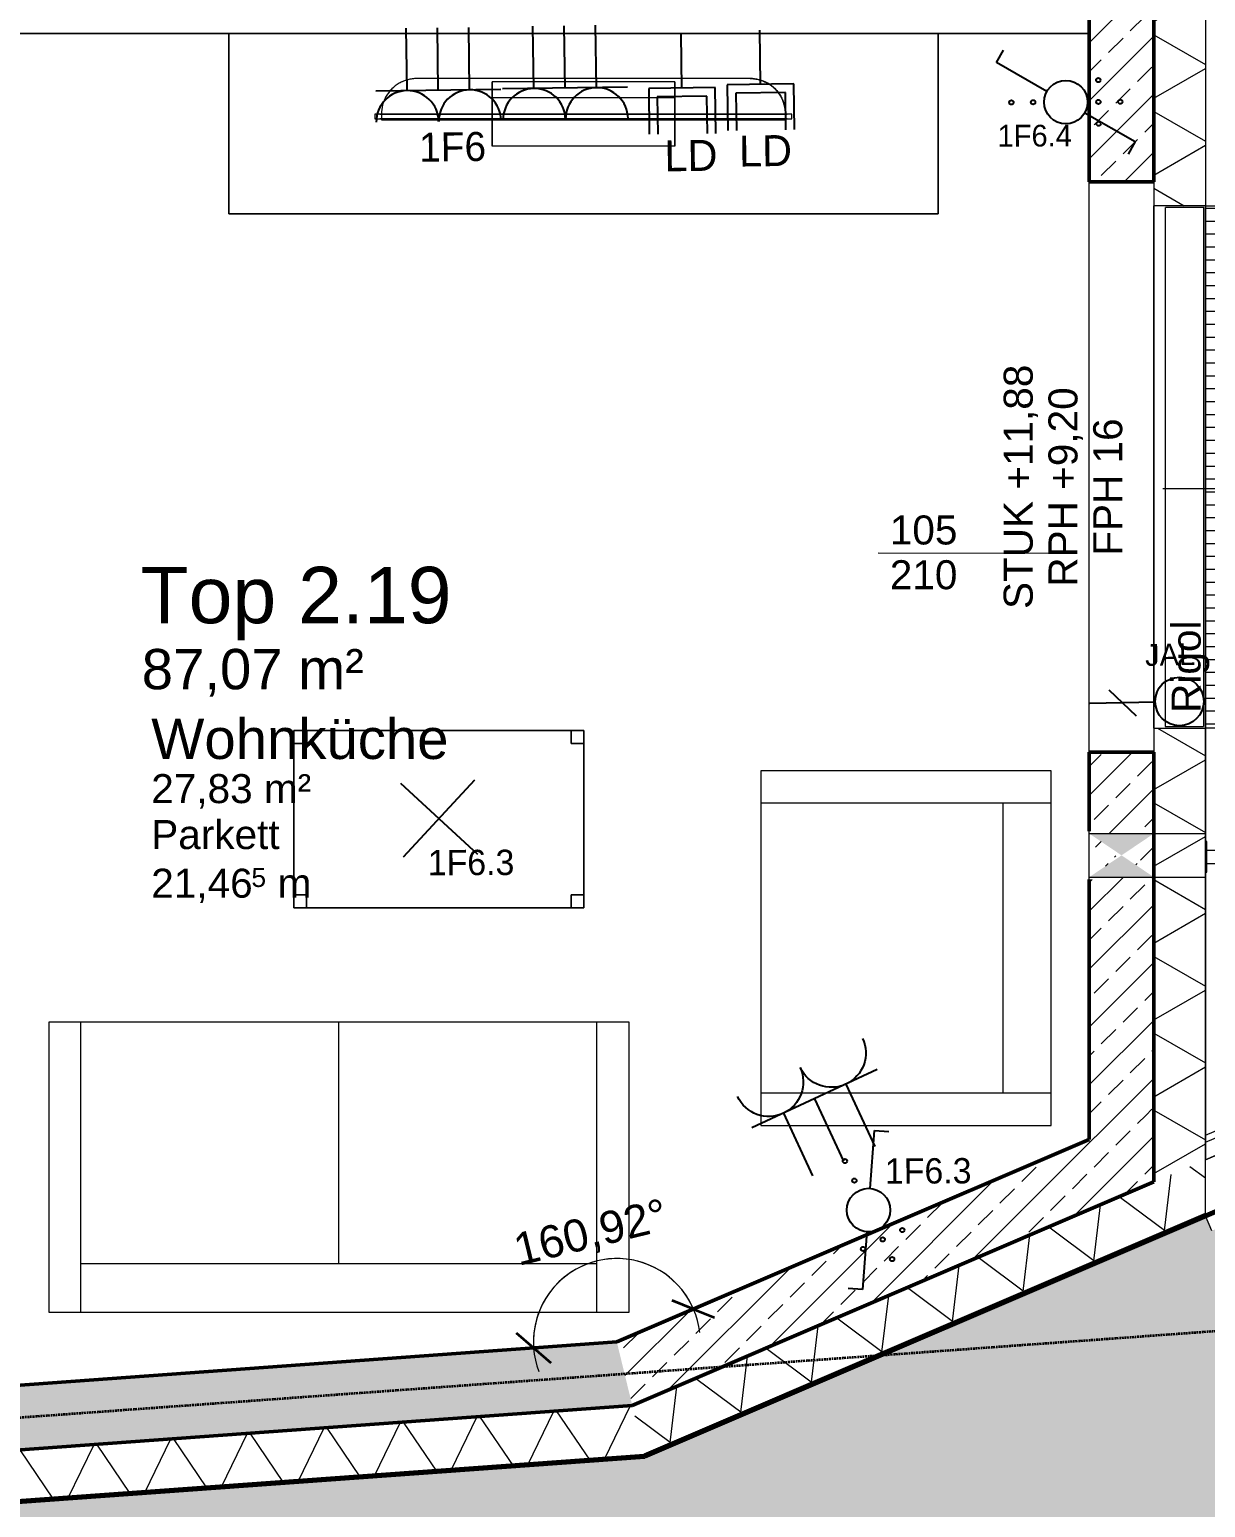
# Model space of a CAD drawing. Header units: metres. Extents: x -17679 to 22565, y -12299 to 33430.
# Drawn here: x 6218 to 9864, y -7791 to -3206 of the extents above; entities that cross this region are included whole.
import ezdxf
from ezdxf.enums import TextEntityAlignment as Align

# ---------------------------------------------------------------- set-up
doc = ezdxf.new("R2010")
doc.units = ezdxf.units.M
doc.linetypes.add('Strich Punkt Mittel', pattern=[0.015875, 0.00635, -0.004763, 0, -0.004763])
doc.linetypes.add('Verdeckt', pattern=[0.003, 0.002, -0.001])
doc.layers.get('0').update_dxf_attribs({"color": 252})
for name, color, linetype, lineweight in [('A-DETL-GENF_', 92, 'Continuous', 13), ('A-GLAZ-IDEN_', 152, 'Continuous', 9), ('A_Bemassung-50', 252, 'Continuous', 9), ('A_Bemassung_', 4, 'Continuous', 9), ('A_Decken', 8, 'Continuous', 13), ('A_Durchbruch', 7, 'Verdeckt', 5), ('A_Gelaender', 7, 'Continuous', 13), ('A_Grundstuecksgrenze', 5, 'Continuous', 70), ('A_Moebel', 6, 'Continuous', 13), ('A_Raeume_', 7, 'Continuous', 5), ('A_Raeume_Beschriftung_', 7, 'Continuous', 9), ('A_Raster_', 1, 'Continuous', 9), ('A_Waende', 7, 'Continuous', 13), ('HT_E-Gesamt', 2, 'Continuous', 13), ('M-EQPM', 50, 'Continuous', 5), ('M-EQPM-IDEN_', 50, 'Continuous', 9)]:
    doc.layers.add(name, color=color, linetype=linetype, lineweight=lineweight)
doc.layers.add('E_Steckdose+Schalter', color=150, linetype='Continuous', true_color=0x0b6cf4)
doc.layers.add('ET_NACHRTECH', color=92, linetype='Continuous', true_color=0x00d100)
doc.layers.add('ET_LEGENDE - Wohnung$0$800_KO_HI____L', color=130, linetype='Continuous')
doc.styles.add('Arial_1', font='arial.ttf', dxfattribs={"height": 0.175})
doc.styles.add('Arial_2', font='arial.ttf', dxfattribs={"height": 0.09})
doc.styles.add('Arial_3', font='arial.ttf', dxfattribs={"height": 0.05849})
doc.styles.add('Arial_4', font='arial.ttf', dxfattribs={"height": 0.125})
doc.styles.add('Arial_5', font='arial.ttf', dxfattribs={"height": 0.1})
doc.styles.add('ET_LEGENDE - Wohnung$0$ROMANS', font='romans.shx', dxfattribs={"width": 0.6})
doc.dimstyles.new('WGA-Bemaßung_2', dxfattribs={"dimscale": 0.3048, "dimtxt": 0.102026, "dimasz": 0.328084, "dimexe": 0.246063, "dimexo": 0.246063, "dimgap": 0.04101, "dimtad": 1, "dimdec": 1, "dimlfac": 100, "dimrnd": 0.1, "dimdsep": 46, "dimtxsty": 'Arial_5', "dimblk1": 'OBLIQUE', "dimblk2": 'OBLIQUE', "dimsah": 1, "dimcen": 0.09, "dimdle": 0.246063, "dimazin": 2, "dimtfac": 1, "dimtdec": 4, "dimtix": 1, "dimtmove": 0, "dimatfit": 3, "dimfxl": 1, "dimtvp": 1, "dimtolj": 1, "dimtzin": 0, "dimarcsym": 2})
pattern_1 = [(45, (0, 0), (-0.08980256, 0.08980256), []), (45, (0.0898, 0), (-0.08980256, 0.08980256), [0.0635, -0.03175])]

# ---------------------------------------------------------------- blocks, each defined once
blk = doc.blocks.new('*U533')
for p, q in [((25, 43.3), (91.7, 158.8)), ((91.7, 158.8), (120.5, 142.1)), ((-25, -43.3), (-91.7, -158.8)), ((-91.7, -158.8), (-120.5, -142.1))]:
    blk.add_line(p, q)
blk.add_circle((0, 0), 50)
at = {"layer": 'ET_LEGENDE - Wohnung$0$800_KO_HI____L'}
for centre in [(0, 125), (0, 75), (-50, -75), (0, -75), (50, -75), (0, -125)]:
    blk.add_circle(centre, 5, dxfattribs=at)
at = {"style": 'ET_LEGENDE - Wohnung$0$ROMANS', "width": 0.6, "flags": 1}
for tag, p in [('RAUMBUCHNUMMER', (-0.2, -465.7)), ('ANLAGE', (-0.2, -615.7))]:
    blk.add_attdef(tag, text='', height=100, dxfattribs=at).set_placement(p, align=Align.MIDDLE)
for tag, p in [('TEILANLAGE_NR', (-0.2, -765.7)), ('KOMPONENTE', (-0.2, -915.7)), ('KOMPONENTE_NR', (-0.2, -1065.7)), ('BEZEICHNUNG', (-0.2, -1215.7)), ('TYP', (-0.2, -1365.7)), ('HERSTELLER', (-0.2, -1515.7)), ('MODEL', (-0.2, -1665.7)), ('LEISTUNG_MAX', (-0.2, -1815.7)), ('SPEZIFISCH_1', (-0.2, -1965.7)), ('SPEZIFISCH_2', (-0.2, -2115.7)), ('SPEZIFISCH_3', (-0.2, -2265.7)), ('SPEZIFISCH_4', (-0.2, -2415.7)), ('SPEZIFISCH_5', (-0.2, -2565.7)), ('GEWERKE_CODE', (-0.2, -2715.7)), ('LV_POS', (-0.2, -2865.7)), ('ZAEHLER', (-0.2, -3015.7)), ('PLATZHALTER_1', (-0.2, -3165.7)), ('PLATZHALTER_2', (-0.2, -3315.7)), ('PLATZHALTER_3', (-0.2, -3465.7)), ('JOBLISTE_VDMA', (-0.2, -3615.7)), ('ET_SPEZIFISCH_1', (-0.2, -3765.7)), ('ET_SPEZIFISCH_2', (-0.2, -3915.7)), ('ET_SPEZIFISCH_3', (-0.2, -4065.7)), ('ET_SPEZIFISCH_4', (-0.2, -4215.7)), ('ET_SPEZIFISCH_5', (-0.2, -4365.7)), ('ET_SPEZIFISCH_6', (-0.2, -4515.7)), ('ET_SPEZIFISCH_7', (-0.2, -4665.7))]:
    blk.add_attdef(tag, text='', height=100, dxfattribs=at).set_placement(p, align=Align.MIDDLE_CENTER)
blk = doc.blocks.new('*U552')
for p, q in [((-125.3, 0), (125.3, 0)), ((0, 0), (0, -125))]:
    blk.add_line(p, q)
for centre in [(-62.8, 62.6), (62.5, 62.5)]:
    blk.add_arc(centre, 62.5, 180, 0)
at = {"layer": 'ET_LEGENDE - Wohnung$0$800_KO_HI____L'}
for p, q in [((-62.8, 0.1), (-62.8, -124.9)), ((62.5, 0), (62.5, -125))]:
    blk.add_line(p, q, dxfattribs=at)
at = {"style": 'ET_LEGENDE - Wohnung$0$ROMANS', "width": 0.8, "flags": 1}
for tag, p in [('RAUMBUCHNUMMER', (0, -425)), ('ANLAGE', (0, -595.4)), ('TEILANLAGE_NR', (0, -755.5)), ('KOMPONENTE', (0, -901.3)), ('KOMPONENTE_NR', (0, -1063.3)), ('BEZEICHNUNG', (0, -1205.6)), ('TYP', (0, -1346.7)), ('HERSTELLER', (0, -1514.1)), ('MODEL', (0, -1677.3)), ('LEISTUNG_MAX', (0, -1851.5)), ('SPEZIFISCH_1', (0, -2012.8)), ('SPEZIFISCH_2', (0, -2200)), ('SPEZIFISCH_3', (0, -2374.2)), ('SPEZIFISCH_4', (0, -2548.5)), ('SPEZIFISCH_5', (0, -2722.7)), ('GEWERKE_CODE', (0, -2897)), ('LV_POS', (0, -3071.2)), ('ZAEHLER', (0, -3245.5)), ('PLATZHALTER_1', (0, -3419.7)), ('PLATZHALTER_2', (0, -3594)), ('PLATZHALTER_3', (0, -3768.2)), ('JOBLISTE_VDMA', (0, -3942.5))]:
    blk.add_attdef(tag, text='', height=100, dxfattribs=at).set_placement(p, align=Align.MIDDLE)
blk = doc.blocks.new('*U544')
for p, q in [((-62.5, 85.9), (-62.5, 0)), ((-46.5, 85.9), (-46.5, 16)), ((46.5, 16), (46.5, 85.9)), ((62.5, 0), (62.5, 85.9)), ((-62.5, 0), (62.5, 0)), ((-46.5, 16), (46.5, 16)), ((0, 0), (0, -101.6))]:
    blk.add_line(p, q)
at = {"style": 'ET_LEGENDE - Wohnung$0$ROMANS', "width": 0.8, "flags": 1}
for tag, p in [('RAUMBUCHNUMMER', (0, -334.5)), ('ANLAGE', (0, -505)), ('TEILANLAGE_NR', (0, -665)), ('KOMPONENTE', (0, -810.9)), ('KOMPONENTE_NR', (0, -972.8)), ('BEZEICHNUNG', (0, -1115.1)), ('TYP', (0.8, -1261.8)), ('HERSTELLER', (0, -1423.6)), ('MODEL', (0, -1586.8)), ('LEISTUNG_MAX', (0, -1761)), ('SPEZIFISCH_1', (0, -1935.3)), ('SPEZIFISCH_2', (0, -2109.5)), ('SPEZIFISCH_3', (0, -2283.8)), ('SPEZIFISCH_4', (0, -2458)), ('SPEZIFISCH_5', (0, -2632.3)), ('GEWERKE_CODE', (0, -2806.5)), ('LV_POS', (0, -2980.8)), ('ZAEHLER', (0, -3155)), ('PLATZHALTER_1', (0, -3329.3)), ('PLATZHALTER_2', (0, -3503.5)), ('PLATZHALTER_3', (0, -3677.8)), ('JOBLISTE_VDMA', (0, -3852)), ('ET_SPEZIFISCH_1', (0, -4026.3)), ('ET_SPEZIFISCH_2', (0, -4200.5)), ('ET_SPEZIFISCH_3', (0, -4374.8)), ('ET_SPEZIFISCH_4', (0, -4549)), ('ET_SPEZIFISCH_5', (0, -4723.3)), ('ET_SPEZIFISCH_6', (0, -4897.5)), ('ET_SPEZIFISCH_7', (0, -5071.8))]:
    blk.add_attdef(tag, text='', height=100, dxfattribs=at).set_placement(p, align=Align.TOP_CENTER)
blk = doc.blocks.new('*U543')
for p, q in [((-70.7, -70.7), (70.7, 70.7)), ((70.7, -70.7), (-70.7, 70.7))]:
    blk.add_line(p, q)
at = {"style": 'ET_LEGENDE - Wohnung$0$ROMANS', "width": 0.6, "flags": 1}
for tag, p in [('RAUMBUCHNUMMER', (0, -400)), ('ANLAGE', (0, -550))]:
    blk.add_attdef(tag, text='', height=100, dxfattribs=at).set_placement(p, align=Align.MIDDLE)
for tag, p in [('TEILANLAGE_NR', (0, -700)), ('KOMPONENTE', (0, -850)), ('KOMPONENTE_NR', (0, -1000)), ('BEZEICHNUNG', (0, -1150)), ('TYP', (0, -1300)), ('HERSTELLER', (0, -1450)), ('MODEL', (0, -1600)), ('LEISTUNG_MAX', (0, -1750)), ('SPEZIFISCH_1', (0, -1900)), ('SPEZIFISCH_2', (0, -2050)), ('SPEZIFISCH_3', (0, -2200)), ('SPEZIFISCH_4', (0, -2350)), ('SPEZIFISCH_5', (0, -2500)), ('GEWERKE_CODE', (0, -2650)), ('LV_POS', (0, -2800)), ('ZAEHLER', (0, -2950)), ('PLATZHALTER_1', (0, -3100)), ('PLATZHALTER_2', (0, -3250)), ('PLATZHALTER_3', (0, -3400)), ('JOBLISTE_VDMA', (0, -3550)), ('ET_SPEZIFISCH_1', (0, -3700)), ('ET_SPEZIFISCH_2', (0, -3850)), ('ET_SPEZIFISCH_3', (0, -4000)), ('ET_SPEZIFISCH_4', (0, -4150)), ('ET_SPEZIFISCH_5', (0, -4300)), ('ET_SPEZIFISCH_6', (0, -4450)), ('ET_SPEZIFISCH_7', (0, -4600))]:
    blk.add_attdef(tag, text='', height=100, dxfattribs=at).set_placement(p, align=Align.MIDDLE_CENTER)
blk = doc.blocks.new('*U541')
blk.add_line((0, 65), (0, 240))
at = {"linetype": 'Continuous', "ltscale": 0.125}
blk.add_line((35.4, 187.9), (-35.4, 117.1), dxfattribs=at)
blk.add_circle((0, 0), 65)
at = {"style": 'ET_LEGENDE - Wohnung$0$ROMANS', "width": 0.6, "flags": 1}
for tag, p in [('RAUMBUCHNUMMER', (0, -400)), ('ANLAGE', (0, -550))]:
    blk.add_attdef(tag, text='', height=100, dxfattribs=at).set_placement(p, align=Align.MIDDLE)
for tag, p in [('TEILANLAGE_NR', (0, -700)), ('KOMPONENTE', (0, -850)), ('KOMPONENTE_NR', (0, -1000)), ('BEZEICHNUNG', (0, -1150)), ('TYP', (0, -1300)), ('HERSTELLER', (0, -1450)), ('MODEL', (0, -1600)), ('LEISTUNG_MAX', (0, -1750)), ('SPEZIFISCH_1', (0, -1900)), ('SPEZIFISCH_2', (0, -2050)), ('SPEZIFISCH_3', (0, -2200)), ('SPEZIFISCH_4', (0, -2350)), ('SPEZIFISCH_5', (0, -2500)), ('GEWERKE_CODE', (0, -2650)), ('LV_POS', (0, -2800)), ('ZAEHLER', (0, -2950)), ('PLATZHALTER_1', (0, -3100)), ('PLATZHALTER_2', (0, -3250)), ('PLATZHALTER_3', (0, -3400)), ('JOBLISTE_VDMA', (0, -3550)), ('ET_SPEZIFISCH_1', (0, -3700)), ('ET_SPEZIFISCH_2', (0, -3850)), ('ET_SPEZIFISCH_3', (0, -4000)), ('ET_SPEZIFISCH_4', (0, -4150)), ('ET_SPEZIFISCH_5', (0, -4300)), ('ET_SPEZIFISCH_6', (0, -4450)), ('ET_SPEZIFISCH_7', (0, -4600))]:
    blk.add_attdef(tag, text='', height=100, dxfattribs=at).set_placement(p, align=Align.MIDDLE_CENTER)
blk = doc.blocks.new('Typ des oberen Holms - Oberer Geländerholm_Innen_-3751269-263_PP_03DG_BT2')
at = {"layer": 'A_Gelaender', "lineweight": 5}
for p, q in [((-17.7142, 61.0736), (-15.2118, 61.0986)), ((-15.1784, 61.0489), (-17.7352, 61.0233))]:
    blk.add_line(p, q, dxfattribs=at)
blk = doc.blocks.new('Typ des oberen Holms - Oberer Geländerholm_Innen_-V3-263_PP_03DG_BT2')
at = {"layer": 'A_Gelaender', "lineweight": 5}
for p, q in [((-17.7142, 61.0736), (-15.2118, 61.0986)), ((-17.7352, 61.0233), (-15.1784, 61.0489))]:
    blk.add_line(p, q, dxfattribs=at)
blk = doc.blocks.new('Moeb_Sofa - Sofa 180x90-1543569-263_PP_03DG_BT2')
at = {"layer": 'A_Moebel', "color": 8}
for p, q in [((0.9, 0.45), (-0.9, 0.45)), ((-0.9, 0.45), (-0.9, -0.45)), ((-0.8, 0.45), (-0.8, -0.45)), ((0.8, 0.45), (0.8, -0.45)), ((0.9, -0.45), (0.9, 0.45)), ((-0.8, 0.3), (0.8, 0.3)), ((0, 0.3), (0, -0.45)), ((-0.9, -0.45), (0.9, -0.45))]:
    blk.add_line(p, q, dxfattribs=at)
blk = doc.blocks.new('Moeb_Tisch - 900x550-V9-263_PP_03DG_BT2')
at = {"layer": 'A_Moebel', "color": 8}
for p, q in [((-0.6241, -0.8106), (-0.6241, 0.0894)), ((-0.6241, 0.0894), (-0.0741, 0.0894)), ((-0.5841, 0.0894), (-0.6241, 0.0894)), ((-0.6241, 0.0894), (-0.6241, 0.0494)), ((-0.6241, 0.0494), (-0.6241, 0.0894)), ((-0.6241, 0.0894), (-0.5841, 0.0894)), ((-0.0741, 0.0894), (-0.6241, 0.0894)), ((-0.6241, 0.0894), (-0.6241, -0.8106)), ((-0.6241, -0.8106), (-0.6241, 0.0894)), ((-0.6241, 0.0894), (-0.0741, 0.0894)), ((-0.6241, 0.0494), (-0.5841, 0.0494)), ((-0.5841, 0.0494), (-0.6241, 0.0494)), ((-0.5841, 0.0494), (-0.5841, 0.0894)), ((-0.5841, 0.0894), (-0.5841, 0.0494)), ((-0.0741, 0.0894), (-0.1141, 0.0894)), ((-0.1141, 0.0894), (-0.1141, 0.0494)), ((-0.1141, 0.0494), (-0.1141, 0.0894)), ((-0.1141, 0.0894), (-0.0741, 0.0894)), ((-0.1141, 0.0494), (-0.0741, 0.0494)), ((-0.0741, 0.0494), (-0.1141, 0.0494)), ((-0.0741, 0.0894), (-0.0741, -0.8106)), ((-0.0741, 0.0494), (-0.0741, 0.0894)), ((-0.0741, 0.0894), (-0.0741, 0.0494)), ((-0.0741, -0.8106), (-0.0741, 0.0894)), ((-0.0741, 0.0894), (-0.0741, -0.8106)), ((-0.6241, -0.7706), (-0.6241, -0.8106)), ((-0.5841, -0.7706), (-0.6241, -0.7706)), ((-0.6241, -0.7706), (-0.5841, -0.7706)), ((-0.6241, -0.8106), (-0.6241, -0.7706)), ((-0.5841, -0.8106), (-0.5841, -0.7706)), ((-0.5841, -0.7706), (-0.5841, -0.8106)), ((-0.0741, -0.7706), (-0.1141, -0.7706)), ((-0.1141, -0.7706), (-0.1141, -0.8106)), ((-0.1141, -0.8106), (-0.1141, -0.7706)), ((-0.1141, -0.7706), (-0.0741, -0.7706)), ((-0.0741, -0.8106), (-0.0741, -0.7706)), ((-0.0741, -0.7706), (-0.0741, -0.8106)), ((-0.0741, -0.8106), (-0.6241, -0.8106)), ((-0.6241, -0.8106), (-0.5841, -0.8106)), ((-0.5841, -0.8106), (-0.6241, -0.8106)), ((-0.6241, -0.8106), (-0.0741, -0.8106)), ((-0.0741, -0.8106), (-0.6241, -0.8106)), ((-0.1141, -0.8106), (-0.0741, -0.8106)), ((-0.0741, -0.8106), (-0.1141, -0.8106))]:
    blk.add_line(p, q, dxfattribs=at)
blk = doc.blocks.new('Moeb_TV - 48 Zoll-5920680-263_PP_03DG_BT2')
at = {"layer": 'A_Moebel', "lineweight": 5}
for p, q in [((0.5126, 0.0585), (-0.5205, 0.0585)), ((0.5126, 0.0585), (-0.5205, 0.0585)), ((-0.2872, -0.0015), (-0.2872, 0.0485)), ((-0.2872, 0.0485), (-0.2872, -0.0515)), ((0.2793, 0.0485), (-0.2872, 0.0485)), ((0.2793, 0.0485), (0.2793, -0.0015)), ((0.2793, -0.0515), (0.2793, 0.0485)), ((-0.2872, -0.0515), (-0.2872, -0.0015)), ((0.2793, -0.0015), (-0.2872, -0.0015)), ((0.2793, -0.0015), (0.2793, -0.0515)), ((-0.6505, -0.0515), (-0.6505, -0.0665)), ((-0.6499, -0.0515), (-0.6505, -0.0515)), ((-0.6355, -0.0515), (-0.6505, -0.0515)), ((-0.6505, -0.0665), (-0.6355, -0.0665)), ((-0.6505, -0.0665), (-0.6499, -0.0665)), ((-0.6484, -0.0515), (-0.6499, -0.0515)), ((-0.6499, -0.0665), (-0.6484, -0.0665)), ((-0.6461, -0.0515), (-0.6484, -0.0515)), ((-0.6484, -0.0665), (-0.6461, -0.0665)), ((-0.643, -0.0515), (-0.6461, -0.0515)), ((-0.6461, -0.0665), (-0.643, -0.0665)), ((-0.6393, -0.0515), (-0.643, -0.0515)), ((-0.643, -0.0665), (-0.6393, -0.0665)), ((-0.6355, -0.0515), (-0.6393, -0.0515)), ((-0.6393, -0.0665), (-0.6355, -0.0665)), ((-0.6305, -0.0515), (-0.6355, -0.0515)), ((-0.6355, -0.0515), (0.6276, -0.0515)), ((0.6276, -0.0665), (-0.6355, -0.0665)), ((-0.6355, -0.0665), (-0.6305, -0.0665)), ((0.6226, -0.0515), (-0.6305, -0.0515)), ((-0.6305, -0.0515), (0.6226, -0.0515)), ((-0.6305, -0.0515), (-0.6305, -0.0665)), ((-0.6305, -0.0515), (-0.6305, -0.0665)), ((-0.2872, -0.0515), (-0.6305, -0.0515)), ((0.6226, -0.0515), (-0.6305, -0.0515)), ((-0.6305, -0.0515), (0.6226, -0.0515)), ((-0.6305, -0.0515), (-0.6305, -0.0665)), ((-0.6305, -0.0515), (-0.6305, -0.0665)), ((-0.6305, -0.0515), (0.6226, -0.0515)), ((0.6226, -0.0515), (-0.6305, -0.0515)), ((-0.6305, -0.0665), (-0.6305, -0.0695)), ((-0.6305, -0.0665), (-0.6305, -0.0695)), ((-0.6305, -0.0665), (-0.5705, -0.0665)), ((-0.5705, -0.0665), (-0.6305, -0.0665)), ((-0.6305, -0.0665), (0.6226, -0.0665)), ((0.6226, -0.0695), (-0.6305, -0.0695)), ((-0.6305, -0.0695), (-0.5705, -0.0695)), ((-0.5705, -0.0665), (0.5626, -0.0665)), ((0.5626, -0.0665), (-0.5705, -0.0665)), ((-0.5705, -0.0695), (-0.5705, -0.0665)), ((-0.5705, -0.0665), (-0.5705, -0.0695)), ((-0.5705, -0.0665), (0.5626, -0.0665)), ((0.5626, -0.0665), (-0.5705, -0.0665)), ((-0.5705, -0.0695), (0.5626, -0.0695)), ((-0.5705, -0.0695), (0.5626, -0.0695)), ((0.5626, -0.0695), (-0.5705, -0.0695)), ((-0.2872, -0.0515), (-0.2872, -0.0665)), ((-0.2872, -0.0665), (-0.2872, -0.0515)), ((-0.2872, -0.0515), (0.2793, -0.0515)), ((-0.2872, -0.0515), (0.2793, -0.0515)), ((0.2793, -0.0515), (-0.2872, -0.0515)), ((-0.2872, -0.0665), (-0.2872, -0.0695)), ((-0.2872, -0.0695), (-0.2872, -0.0665)), ((-0.2872, -0.0695), (-0.2872, -0.1515)), ((-0.2872, -0.1515), (-0.2872, -0.0695)), ((0.2793, -0.0515), (0.2793, -0.0665)), ((0.2793, -0.0665), (0.2793, -0.0515)), ((0.6226, -0.0515), (0.2793, -0.0515)), ((0.2793, -0.0665), (0.2793, -0.0695)), ((0.2793, -0.0695), (0.2793, -0.0665)), ((0.2793, -0.0695), (0.2793, -0.1515)), ((0.2793, -0.1515), (0.2793, -0.0695)), ((0.5626, -0.0665), (0.5626, -0.0695)), ((0.5626, -0.0665), (0.5626, -0.0695)), ((0.5626, -0.0665), (0.6226, -0.0665)), ((0.6226, -0.0665), (0.5626, -0.0665)), ((0.5626, -0.0695), (0.6226, -0.0695)), ((0.6226, -0.0665), (0.6226, -0.0515)), ((0.6226, -0.0515), (0.6226, -0.0665)), ((0.6276, -0.0515), (0.6226, -0.0515)), ((0.6226, -0.0665), (0.6226, -0.0515)), ((0.6226, -0.0515), (0.6226, -0.0665)), ((0.6226, -0.0695), (0.6226, -0.0665)), ((0.6226, -0.0665), (0.6226, -0.0695)), ((0.6226, -0.0665), (0.6276, -0.0665)), ((0.6426, -0.0515), (0.6276, -0.0515)), ((0.6314, -0.0515), (0.6276, -0.0515)), ((0.6276, -0.0665), (0.6314, -0.0665)), ((0.6276, -0.0665), (0.6426, -0.0665)), ((0.6351, -0.0515), (0.6314, -0.0515)), ((0.6314, -0.0665), (0.6351, -0.0665)), ((0.6382, -0.0515), (0.6351, -0.0515)), ((0.6351, -0.0665), (0.6382, -0.0665)), ((0.6406, -0.0515), (0.6382, -0.0515)), ((0.6382, -0.0665), (0.6406, -0.0665)), ((0.6421, -0.0515), (0.6406, -0.0515)), ((0.6406, -0.0665), (0.6421, -0.0665)), ((0.6426, -0.0515), (0.6421, -0.0515)), ((0.6421, -0.0665), (0.6426, -0.0665)), ((0.6426, -0.0665), (0.6426, -0.0515)), ((0.2793, -0.1515), (-0.2872, -0.1515)), ((0.2793, -0.1515), (-0.2872, -0.1515))]:
    blk.add_line(p, q, dxfattribs=at)
for centre, start, end in [((-0.5205, -0.0515), 105, 120), ((-0.5205, -0.0515), 90, 105), ((0.5126, -0.0515), 75, 90), ((0.5126, -0.0515), 60, 75), ((-0.5205, -0.0515), 150, 165), ((-0.5205, -0.0515), 135, 150), ((-0.5205, -0.0515), 120, 135), ((0.5126, -0.0515), 45, 60), ((0.5126, -0.0515), 30, 45), ((0.5126, -0.0515), 15, 30), ((-0.5205, -0.0515), 165, 180), ((0.5126, -0.0515), 0, 15)]:
    blk.add_arc(centre, 0.11, start, end, dxfattribs=at)
for points in [[(-0.5205, 0.0585), (-0.5254, 0.0585), (-0.535, 0.0579), (-0.549, 0.0551), (-0.5604, 0.0512), (-0.5692, 0.0473), (-0.5755, 0.0439), (-0.5816, 0.0401), (-0.5875, 0.0359), (-0.5931, 0.0313), (-0.5983, 0.0264), (-0.6032, 0.0211), (-0.6078, 0.0156), (-0.612, 0.0097), (-0.617, 0.0015), (-0.6224, -0.0092), (-0.6286, -0.0275), (-0.6304, -0.0419), (-0.6305, -0.0515)], [(0.5126, 0.0585), (0.5174, 0.0585), (0.527, 0.0579), (0.5411, 0.0551), (0.5525, 0.0512), (0.5613, 0.0473), (0.5676, 0.0439), (0.5737, 0.0401), (0.5796, 0.0359), (0.5851, 0.0313), (0.5904, 0.0264), (0.5953, 0.0211), (0.5999, 0.0156), (0.6041, 0.0097), (0.6092, 0.0015), (0.6145, -0.0092), (0.6207, -0.0275), (0.6226, -0.0419), (0.6226, -0.0515)]]:
    blk.add_open_spline(points, degree=3, knots=[0, 0, 0, 0, 0.083333, 0.166667, 0.25, 0.291667, 0.333333, 0.375, 0.416667, 0.458333, 0.5, 0.541667, 0.583333, 0.625, 0.666667, 0.75, 0.833333, 1, 1, 1, 1], dxfattribs=at)
blk = doc.blocks.new('Moeb_Schrank - Sideboard_50cm-4305166-263_PP_03DG_BT2')
at = {"layer": 'A_Moebel', "color": 8}
for p, q in [((2.2, 0.6), (0, 0.6)), ((0, 0.6), (0, 0.04)), ((0, 0.04), (0, 0.6)), ((0, 0.6), (2.2, 0.6)), ((2.2, 0.04), (2.2, 0.6)), ((2.2, 0.6), (2.2, 0.04))]:
    blk.add_line(p, q, dxfattribs=at)
blk = doc.blocks.new('Moeb_Sofa - Sessel 110x90-1541597-263_PP_03DG_BT2')
at = {"layer": 'A_Moebel', "color": 8}
for p, q in [((0.55, 0.45), (-0.55, 0.45)), ((-0.55, 0.45), (-0.55, -0.45)), ((-0.45, 0.45), (-0.45, -0.45)), ((0.45, 0.45), (0.45, -0.45)), ((0.55, -0.45), (0.55, 0.45)), ((-0.45, 0.3), (0.45, 0.3)), ((-0.55, -0.45), (0.55, -0.45))]:
    blk.add_line(p, q, dxfattribs=at)
blk = doc.blocks.new('HLS_Rigol - 20x8cm-V64-263_PP_03DG_BT2')
at = {"layer": 'M-EQPM'}
h = blk.add_hatch(dxfattribs=at)
h.set_pattern_fill('FP_100', color=256, style=0, pattern_type=2)
h.set_pattern_definition([(270, (0, 0.6096), (0.04, 0), [])])
h.paths.add_polyline_path([(0, -0.095), (1.62, -0.095), (1.62, -0.06), (0, -0.0601), (0, -0.0801)])
for p, q in [((0, 0.1), (1.62, 0.1)), ((0, 0.1), (1.62, 0.1)), ((0, -0.095), (0, -0.06)), ((1.62, -0.06), (1.62, -0.095)), ((0, -0.095), (1.62, -0.095)), ((0, -0.097), (0, -0.095)), ((0, -0.1), (0, -0.097)), ((0, -0.097), (1.62, -0.097)), ((0, -0.1), (1.62, -0.1)), ((0, -0.1), (1.62, -0.1)), ((1.62, -0.095), (1.62, -0.097)), ((1.62, -0.097), (1.62, -0.1))]:
    blk.add_line(p, q, dxfattribs=at)
blk = doc.blocks.new('Allg_Rollladenkasten - 0130x0270-10446602-263_PP_03DG_BT2')
at = {"layer": 'A_Durchbruch'}
for p, q in [((-0.81, -0.0743), (-0.81, -0.2343)), ((0.81, -0.0743), (-0.81, -0.0743)), ((-0.805, -0.0793), (-0.805, -0.1993)), ((0.805, -0.0793), (-0.805, -0.0793)), ((0.805, -0.1993), (0.805, -0.0793)), ((0.81, -0.2343), (0.81, -0.0743)), ((-0.805, -0.1993), (0.805, -0.1993)), ((-0.81, -0.2343), (0.81, -0.2343)), ((-0.81, -0.2343), (0.81, -0.2343))]:
    blk.add_line(p, q, dxfattribs=at)
blk = doc.blocks.new('Allg_Nachströmöffnung1 - DN 135-V99-263_PP_03DG_BT2')
at = {"layer": 'A-DETL-GENF_', "linetype": 'Verdeckt', "lineweight": 5}
for points in [[(0.0575, -0.1), (0.125, 0), (0.0575, 0.0999), (0.0575, -0.088)], [(0.125, 0), (0.1925, -0.1), (0.1924, 0.0999), (0.1361, 0.0164)]]:
    blk.add_hatch(color=256, dxfattribs=at).paths.add_polyline_path(points)
at = {"layer": 'A_Durchbruch'}
for p, q in [((0.0575, 0.1), (0.0575, -0.26)), ((0.1925, 0.1), (0.1925, -0.26))]:
    blk.add_line(p, q, dxfattribs=at)
blk = doc.blocks.new('Kemperventil - Standard-10796993-263_PP_03DG_BT2')
at = {"layer": 'HT_E-Gesamt'}
for p, q in [((0.095, 0.19), (0.105, 0.16)), ((0.125, 0.19), (0.095, 0.19)), ((0.155, 0.19), (0.125, 0.19)), ((0.145, 0.16), (0.155, 0.19)), ((0.105, 0.16), (0.105, 0.085)), ((0.125, 0.16), (0.105, 0.16)), ((0.145, 0.16), (0.125, 0.16)), ((0.145, 0.085), (0.145, 0.16)), ((0.0775, 0.085), (0.0775, 0.08)), ((0.125, 0.085), (0.0775, 0.085)), ((0.1725, 0.085), (0.125, 0.085)), ((0.1725, 0.08), (0.1725, 0.085))]:
    blk.add_line(p, q, dxfattribs=at)
blk = doc.blocks.new('Family - ___-3180367-263_PP_03DG_BT2')
at = {"layer": 'A_Grundstuecksgrenze'}
for p, q in [((-31.8179, 64.901), (-19.6942, 60.8437)), ((-19.6942, 60.8437), (-10.3832, 60.9369))]:
    blk.add_line(p, q, dxfattribs=at)
blk = doc.blocks.new('BS_Fens_Tuer - unten-7645928-263_PP_03DG_BT2')
at = {"layer": 'A-GLAZ-IDEN_'}
blk.add_line((0, 0.000124), (0, -0.010513), dxfattribs=at)
blk = doc.blocks.new('DIMBLOCK46-263_PP_03DG_BT2')
at = {"layer": 'A_Bemassung-50', "transparency": 16777216}
for p, q in [((-41.4463, 49.0308), (-41.5153, 49.0012)), ((-41.4463, 49.0308), (-41.3774, 49.0604)), ((-41.4463, 49.0308), (-41.4463, 49.0308)), ((-41.9422, 48.9102), (-42.017, 48.9048)), ((-41.9422, 48.9102), (-41.8674, 48.9156))]:
    blk.add_line(p, q, dxfattribs=at)
at = {"layer": 'A_Bemassung-50', "lineweight": 35, "transparency": 16777216}
for p, q in [((-41.4463, 49.0308), (-41.512, 49.057)), ((-41.4463, 49.0308), (-41.3807, 49.0046)), ((-41.9422, 48.9102), (-41.9956, 48.9564)), ((-41.9422, 48.9102), (-41.8887, 48.8639))]:
    blk.add_line(p, q, dxfattribs=at)
at = {"layer": 'A_Bemassung-50', "transparency": 16777216}
for start, end in [(23.2131, 184.1369), (6.6034, 200.7466)]:
    blk.add_arc((-41.6841, 48.9288), 0.2587, start, end, dxfattribs=at)
at = {"layer": 'A_Bemassung-50', "color": 0, "transparency": 16777216, "insert": (-42.0123, 49.2617), "char_height": 0.1, "width": 0.576368, "attachment_point": 1, "rotation": 13.675, "line_spacing_factor": 0.941778, "style": 'Arial_5'}
blk.add_mtext('160,92°', dxfattribs=at)
blk = doc.blocks.new('_Oblique')
at = {"color": 0, "linetype": 'ByBlock', "lineweight": -2}
blk.add_line((-0.5, -0.5), (0.5, 0.5), dxfattribs=at)
blk = doc.blocks.new('BS_Fens_PP - rechts-2843221-263_PP_03DG_BT2')
at = {"layer": 'A-GLAZ-IDEN_'}
blk.add_line((0, 0.000124), (0, -0.010513), dxfattribs=at)
blk = doc.blocks.new('6546546')
at = {"layer": 'A-DETL-GENF_', "true_color": 0x636466}
blk.add_hatch(color=251, dxfattribs=at).paths.add_polyline_path([(-54.2379, 44.7333), (-32.3004, 44.7333), (-32.3004, 52.5469), (-33.0402, 52.2443), (-37.2999, 50.4174), (-37.2999, 50.3683), (-37.2979, 50.3636), (-39.839, 49.2738), (-39.8588, 49.3199), (-41.5978, 48.5741), (-54.349, 47.6519), (-54.449, 47.6519), (-54.349, 46.2693)])
at = {"layer": 'A_Waende', "lineweight": 5, "true_color": 0x636466}
h = blk.add_hatch(dxfattribs=at)
h.set_pattern_fill('FP_2', color=251, style=0, pattern_type=2)
h.set_pattern_definition(pattern_1)
h.paths.add_polyline_path([(-40.2188, 49.5573), (-40.0188, 49.643), (-40.0188, 50.371), (-40.1618, 50.371), (-40.1588, 50.3635), (-40.2188, 50.3635), (-40.2188, 49.5702)])
h.paths.add_polyline_path([(-40.0188, 50.371), (-40.0188, 50.506), (-40.0818, 50.4635), (-40.0188, 50.4635), (-40.1188, 50.4385), (-40.0188, 50.4135), (-40.0818, 50.4135), (-40.0308, 50.3791)])
h.paths.add_polyline_path([(-40.1739, 50.4013), (-40.1558, 50.4135), (-40.1788, 50.4135)])
h.paths.add_polyline_path([(-40.1824, 50.4226), (-40.1188, 50.4385), (-40.1966, 50.458), (-40.1888, 50.4385)])
h.paths.add_polyline_path([(-40.1558, 50.4635), (-40.2147, 50.5033), (-40.1988, 50.4635), (-40.1588, 50.4635)])
h.paths.add_polyline_path([(-40.0188, 50.506), (-40.0188, 50.7585), (-40.2188, 50.7585), (-40.2187, 50.5133), (-40.2158, 50.506), (-40.0308, 50.506)])
h.paths.add_polyline_path([(-40.0187, 52.5285), (-40.0187, 53.191), (-40.2187, 53.191), (-40.2187, 52.5285)])
h.paths.add_polyline_path([(-40.0187, 53.191), (-40.0187, 53.4585), (-40.2187, 53.4585), (-40.2187, 53.1911), (-40.1187, 53.2585), (-40.1071, 53.2507)])
h.paths.add_polyline_path([(-40.1187, 53.2585), (-40.2187, 53.326), (-40.0187, 53.326), (-40.1009, 53.2706)])
h.paths.add_polyline_path([(-40.0187, 55.2285), (-40.0186, 55.6285), (-40.2186, 55.6285), (-40.2186, 55.2285), (-40.0187, 55.2285)])
h = blk.add_hatch(dxfattribs=at)
h.set_pattern_fill('FP_36', color=251, angle=202.64, style=0, pattern_type=2)
h.set_pattern_definition([(89.998, (-39.85832, 52.56123), (-0.20637, 7e-06), []), (149.998, (-39.85832, 52.56123), (-0.103191, -0.178718), []), (209.998, (-39.85832, 52.56123), (0.103179, -0.178725), [])])
h.paths.add_polyline_path([(-40.0188, 49.4254), (-39.8588, 49.494), (-39.8588, 50.8335), (-40.0188, 50.8335), (-40.0188, 49.494)])
h.paths.add_polyline_path([(-39.8587, 52.4535), (-39.8588, 53.5335), (-40.0187, 53.5335), (-40.0187, 52.4535), (-39.8588, 52.4535)])
h.paths.add_polyline_path([(-39.9282, 53.5335), (-39.9282, 53.5335), (-39.9196, 53.5335)])
h.paths.add_polyline_path([(-39.9887, 53.5335), (-39.9887, 53.5335), (-39.9282, 53.5335)])
h.paths.add_polyline_path([(-39.8588, 55.1535), (-39.8587, 55.1535), (-39.8588, 55.6285), (-40.0186, 55.6285), (-40.0186, 55.1535), (-39.8637, 55.1535)])
h = blk.add_hatch(dxfattribs=at)
h.set_pattern_fill('FP_2', color=251, style=0, pattern_type=2)
h.set_pattern_definition(pattern_1)
h.paths.add_polyline_path([(-41.6362, 48.7318), (-40.0188, 49.4254), (-40.0188, 49.643), (-41.6841, 48.9288), (-41.6628, 48.8411)])
h = blk.add_hatch(dxfattribs=at)
h.set_pattern_fill('FP_5', color=251, angle=-157.36, style=0, pattern_type=2)
h.set_pattern_definition([(203.213, (-40.74757, 49.11322), (0.081345, -0.189673), []), (263.213, (-40.74757, 49.11322), (0.204934, -0.02439), []), (323.213, (-40.74757, 49.11322), (0.123583, 0.165275), [])])
h.paths.add_polyline_path([(-41.5978, 48.5741), (-39.8588, 49.3199), (-39.8588, 49.494), (-41.6362, 48.7318)])
h = blk.add_hatch(dxfattribs=at)
h.set_pattern_fill('FP_2', color=251, style=0, pattern_type=2)
h.set_pattern_definition(pattern_1)
h.paths.add_polyline_path([(-53.1237, 47.9009), (-41.6362, 48.7318), (-41.6841, 48.9288), (-53.1237, 48.1014), (-53.1237, 47.9307)])
h = blk.add_hatch(dxfattribs=at)
h.set_pattern_fill('FP_4', color=251, angle=-157.36, style=0, pattern_type=2)
h.set_pattern_definition([(184.137, (-47.91212, 48.27793), (0.014888, -0.205832), []), (244.137, (-47.91212, 48.27793), (0.1857, -0.090023), []), (304.137, (-47.91212, 48.27793), (0.1708203, 0.115815), [])])
h.paths.add_polyline_path([(-53.7064, 47.6983), (-41.5978, 48.5741), (-41.6362, 48.7318), (-53.7064, 47.8588), (-53.7064, 47.6996)])
at = {"layer": 'A_Decken', "color": 251, "true_color": 0x636466}
for p, q in [((-39.8587, 53.5335), (-39.8587, 52.4535)), ((-40.2188, 50.7585), (-40.2187, 52.5285)), ((-39.8588, 50.481), (-39.8588, 50.8335)), ((-39.8588, 49.5702), (-37.5589, 50.5566)), ((-39.8588, 49.5702), (-39.8588, 50.386))]:
    blk.add_line(p, q, dxfattribs=at)
at = {"layer": 'A_Raeume_', "color": 251, "true_color": 0x636466, "flags": 128}
for points in [[(-37.5089, 50.5018), (-37.5088, 55.4685), (-39.8586, 55.4685), (-39.8588, 49.494)], [(-46.9441, 48.5484), (-41.6841, 48.9288), (-40.2188, 49.5573), (-40.2187, 52.9885), (-44.7588, 52.9887), (-44.7588, 52.9888), (-45.265, 52.9888), (-45.265, 52.9887), (-45.4181, 52.9887), (-46.8838, 52.9887), (-46.8838, 52.8238), (-46.944, 52.8238), (-46.944, 51.6768), (-46.944, 51.5238), (-46.9441, 48.9377), (-46.9441, 48.9361), (-46.9441, 48.8886)]]:
    blk.add_lwpolyline(points, close=True, dxfattribs=at)
at = {"layer": 'A_Raster_', "color": 251, "linetype": 'Strich Punkt Mittel', "lineweight": 35, "true_color": 0x636466}
blk.add_line((-56.2438, 47.7755), (-37.1299, 49.158), dxfattribs=at)
at = {"layer": 'A_Waende', "color": 251, "lineweight": 50, "true_color": 0x636466}
for p, q in [((-40.2187, 53.4585), (-40.2187, 52.5285)), ((-40.0187, 52.5285), (-40.0187, 53.4585)), ((-40.2187, 52.5285), (-40.0187, 52.5285)), ((-40.0188, 50.7585), (-40.2188, 50.7585)), ((-40.2188, 50.7585), (-40.2188, 50.5135)), ((-40.0188, 49.4254), (-40.0188, 50.7585)), ((-40.2188, 50.3635), (-40.2188, 49.5573)), ((-40.2188, 49.5573), (-41.6841, 48.9288)), ((-41.6362, 48.7318), (-40.0188, 49.4254)), ((-41.6841, 48.9288), (-48.1941, 48.458)), ((-53.1237, 47.9009), (-41.6362, 48.7318))]:
    blk.add_line(p, q, dxfattribs=at)
at = {"layer": 'A_Waende', "color": 251, "true_color": 0x636466}
for p, q in [((-44.0004, 52.9886), (-40.2187, 52.9885)), ((-40.0188, 50.8335), (-40.0187, 52.4535)), ((-39.839, 49.2738), (-39.8588, 49.3199))]:
    blk.add_line(p, q, dxfattribs=at)
at = {"layer": 'A_Waende', "color": 251, "lineweight": 5, "true_color": 0x636466}
for p, q in [((-40.0187, 52.5285), (-40.0187, 52.4535)), ((-40.0188, 50.8335), (-40.0188, 50.7585)), ((-39.8588, 49.3199), (-39.8588, 50.481)), ((-41.5978, 48.5741), (-39.8588, 49.3199)), ((-53.7064, 47.6983), (-41.5978, 48.5741))]:
    blk.add_line(p, q, dxfattribs=at)
at = {"layer": 'A-GLAZ-IDEN_', "color": 251, "true_color": 0x636466, "xscale": 49.99999999999998, "yscale": 49.99999999999998, "zscale": 49.99999999999998}
for name, p, rotation in [('BS_Fens_PP - rechts-2843221-263_PP_03DG_BT2', (-39.9846, 51.5763), 89.99827587846517), ('BS_Fens_Tuer - unten-7645928-263_PP_03DG_BT2', (-40.3484, 51.3755), 269.9982758784653)]:
    blk.add_blockref(name, p, dxfattribs=dict(at, rotation=rotation))
at = {"layer": 'A_Durchbruch', "color": 251, "true_color": 0x636466}
for name, p, rotation in [('Allg_Rollladenkasten - 0130x0270-10446602-263_PP_03DG_BT2', (-39.7844, 51.6435), 269.9982758784648), ('Allg_Nachströmöffnung1 - DN 135-V99-263_PP_03DG_BT2', (-40.1188, 50.3135), 89.9982758784651)]:
    blk.add_blockref(name, p, dxfattribs=dict(at, rotation=rotation))
at = {"layer": 'A_Gelaender', "color": 251, "lineweight": 5, "true_color": 0x636466, "rotation": 22.64000000000043}
for name in ['Typ des oberen Holms - Oberer Geländerholm_Innen_-3751269-263_PP_03DG_BT2', 'Typ des oberen Holms - Oberer Geländerholm_Innen_-V3-263_PP_03DG_BT2']:
    blk.add_blockref(name, (0, 0), dxfattribs=at)
at = {"layer": 'A_Grundstuecksgrenze', "color": 251, "true_color": 0x636466, "rotation": 22.64000000000043}
blk.add_blockref('Family - ___-3180367-263_PP_03DG_BT2', (0, 0), dxfattribs=at)
at = {"layer": 'A_Moebel', "color": 251, "true_color": 0x636466}
for name, p, rotation in [('Moeb_Schrank - Sideboard_50cm-4305166-263_PP_03DG_BT2', (-40.6875, 53.0285), 179.998275878371), ('Moeb_TV - 48 Zoll-5920680-263_PP_03DG_BT2', (-41.7836, 52.79), 359.998275878371), ('Moeb_Tisch - 900x550-V9-263_PP_03DG_BT2', (-42.5966, 50.9001), 89.99827587845537), ('Moeb_Sofa - Sessel 110x90-1541597-263_PP_03DG_BT2', (-40.7872, 50.1507), 269.9982758784654), ('Moeb_Sofa - Sofa 180x90-1543569-263_PP_03DG_BT2', (-42.5461, 49.4713), 179.998275878371)]:
    blk.add_blockref(name, p, dxfattribs=dict(at, rotation=rotation))
at = {"layer": 'HT_E-Gesamt', "color": 251, "true_color": 0x636466, "rotation": 269.9982758784648}
blk.add_blockref('Kemperventil - Standard-10796993-263_PP_03DG_BT2', (-39.9388, 50.5585), dxfattribs=at)
at = {"layer": 'M-EQPM', "color": 251, "true_color": 0x636466, "rotation": 89.99827587846501}
blk.add_blockref('HLS_Rigol - 20x8cm-V64-263_PP_03DG_BT2', (-39.9188, 50.8335), dxfattribs=at)
at = {"layer": 'A-GLAZ-IDEN_', "color": 251, "true_color": 0x636466, "char_height": 0.09, "attachment_point": 1, "style": 'Arial_2'}
for s, insert, width, rotation in [('STUK +11,88', (-40.4844, 51.2027), 0.905907, 90), ('RPH +9,20', (-40.3455, 51.2721), 0.737552, 90), ('FPH 16', (-40.2066, 51.368), 0.509072, 90), ('105', (-40.8375, 51.493), 0.252532, 359.9983), ('210', (-40.8375, 51.3541), 0.252532, 359.9983)]:
    blk.add_mtext(s, dxfattribs=dict(at, insert=insert, width=width, rotation=rotation))
at = {"layer": 'A_Raeume_Beschriftung_', "color": 251, "true_color": 0x636466, "attachment_point": 1}
for s, insert, char_height, width, style in [('Top 2.19', (-43.1615, 51.3336), 0.175, 1.190506, 'Arial_1'), ('87,07 m²', (-43.1576, 51.0788), 0.125, 0.837763, 'Arial_4'), ('Wohnküche', (-43.1281, 50.8625), 0.125, 1.110337, 'Arial_4'), ('27,83 m²', (-43.1281, 50.6905), 0.09, 0.58924, 'Arial_2'), ('Parkett', (-43.1281, 50.548), 0.09, 0.464979, 'Arial_2'), ('21,46', (-43.1281, 50.3971), 0.09, 0.376793, 'Arial_2'), ('5', (-42.8173, 50.3989), 0.0585, 0.056118, 'Arial_3'), (' m', (-42.771, 50.3971), 0.09, 0.164346, 'Arial_2')]:
    blk.add_mtext(s, dxfattribs=dict(at, insert=insert, char_height=char_height, width=width, style=style))
at = {"layer": 'M-EQPM-IDEN_', "color": 251, "true_color": 0x636466, "insert": (-39.9633, 50.8806), "char_height": 0.09, "width": 0.3327, "attachment_point": 1, "rotation": 90, "style": 'Arial_2'}
blk.add_mtext('Rigol', dxfattribs=at)
at = {"layer": 'A_Bemassung_', "color": 251, "true_color": 0x636466}
dim = blk.add_angular_dim_3p(base=(-41.6253, 49.1808), center=(-41.6841, 48.9288), p1=(-41.3085, 49.0899), p2=(-42.0918, 48.8993), dimstyle='WGA-Bemaßung_2', override={"dimpost": '<>', "dimfxl": 0.806131}, dxfattribs=at)
dim.commit()
dim.dimension.update_dxf_attribs({"geometry": 'DIMBLOCK46-263_PP_03DG_BT2', "text_midpoint": (-41.7603, 49.242)})

msp = doc.modelspace()

# ---------------------------------------------------------------- block references
at = {"xscale": 1000, "yscale": 1000, "zscale": 1000}
msp.add_blockref('6546546', (49723.1, -56206.7), dxfattribs=at)
at = {"layer": 'E_Steckdose+Schalter'}
for name, p, xscale, yscale, zscale, rotation in [('*U552', (7485.1, -3394.3), 1.54812079638531, 1.54812079638531, 1.54812079638531, 180.7794643135114), ('*U552', (7878.4, -3387.7), 1.54812079638531, 1.54812079638531, 1.54812079638531, 180.7794643135114), ('*U533', (9431.4, -3431.3), 1.35063184888113, 1.35063184888113, 1.35063184888113, 90.35829467527299), ('*U541', (9783.9, -5290.7), 1.15822503442624, 1.15822503442624, 1.15822503442624, 91.36110168650983), ('*U543', (7487.2, -5654.7), 1.626603779674895, 1.626603779674895, 1.626603779674895, 182.2804756445144), ('*U552', (8652.3, -6523.3), -1.709411511611679, 1.709411511611679, 1.70941151161168, 24.92856837929595), ('*U533', (8819.6, -6868.7), 1.350631848881139, 1.350631848881139, 1.350631848881139, 25.71978646991513)]:
    msp.add_blockref(name, p, dxfattribs=dict(at, xscale=xscale, yscale=yscale, zscale=zscale, rotation=rotation))
at = {"layer": 'ET_NACHRTECH', "xscale": 1.65267972838855, "yscale": 1.65267972838855, "zscale": 1.65267972838855, "rotation": 180.7794643135022}
for p in [(8484.8, -3375.9), (8241.1, -3387.8)]:
    msp.add_blockref('*U544', p, dxfattribs=at)

# ---------------------------------------------------------------- texts
at = {"color": 212}
for s, height, rotation, p in [('1F6', 90.04, 0.7795, (7426.5, -3616.4)), ('1F6.4', 67.36, 0.0422, (9219.9, -3569.1)), ('LD', 96.12, 0.7795, (8187.3, -3646.2)), ('LD', 96.12, 0.7795, (8418.5, -3631.3)), ('JAL', 67.36, 1.3611, (9677.9, -5180.8)), ('1F6.3', 78.55, 0.1777, (7452.7, -5830)), ('1F6.3', 78.55, 0.1777, (8870.5, -6786.8))]:
    msp.add_text(s, height=height, rotation=rotation, dxfattribs=at).set_placement(p)

doc.saveas('drawing.dxf')
